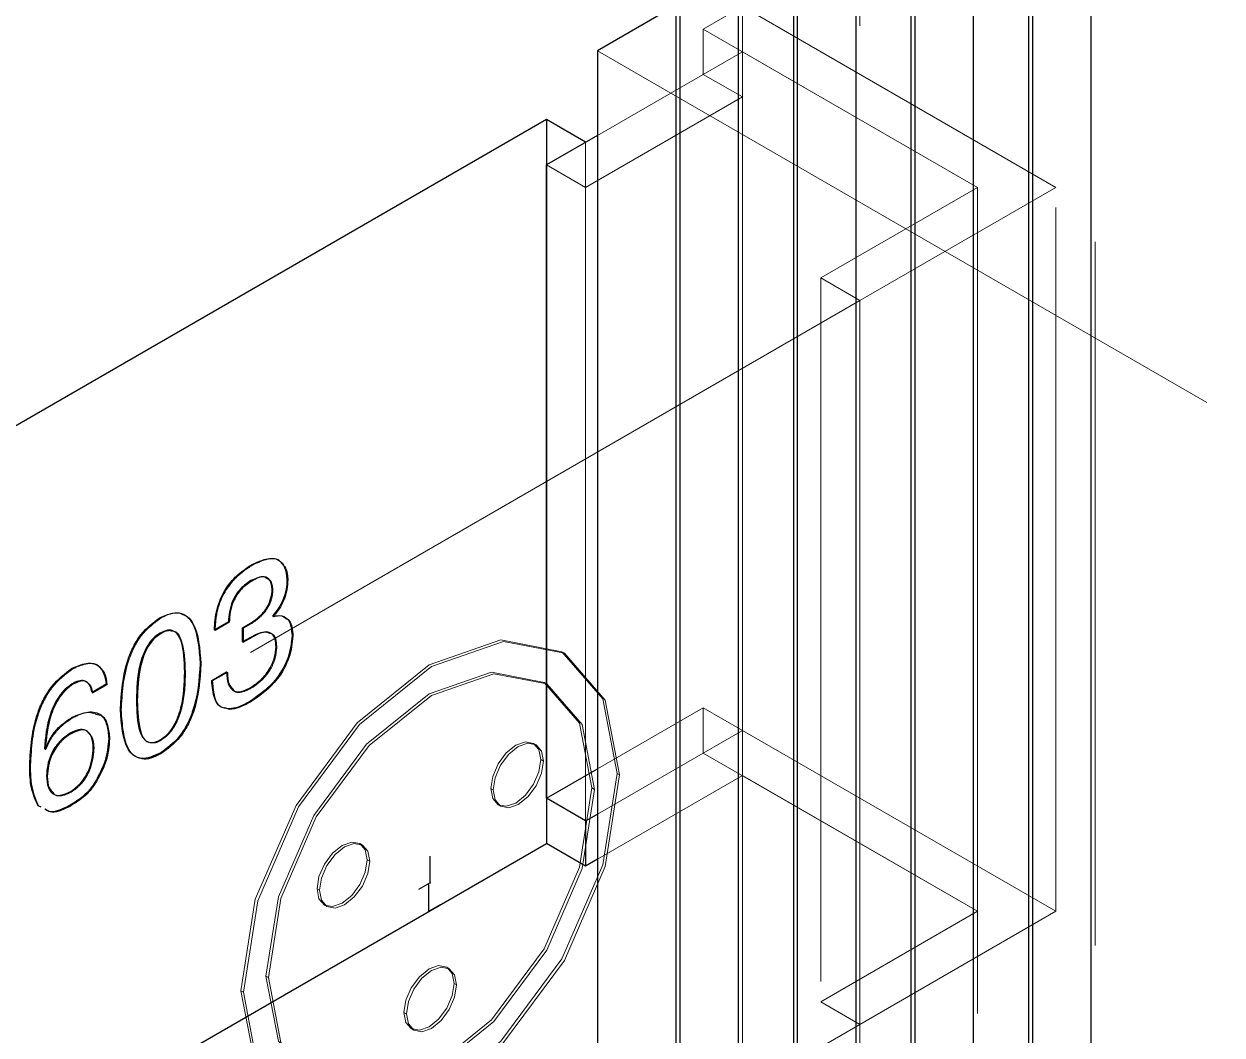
# Model space of a CAD drawing. Header units: millimetres. Extents: x 0 to 841, y 0 to 2287.
# Drawn here: x 617.243 to 619.405, y 231.239 to 233.063 of the extents above; entities that cross this region are included whole.
import ezdxf

# ---------------------------------------------------------------- set-up
doc = ezdxf.new("R2010")
doc.units = ezdxf.units.MM
doc.header["$PDSIZE"] = -1
doc.linetypes.add('HIDDEN', pattern=[1.905, 1.27, -0.635])

msp = doc.modelspace()

# ---------------------------------------------------------------- linework, layer by layer
at = {"color": 7, "linetype": 'Continuous', "lineweight": 25}
for p, q in [((619.169, 229.4991), (619.169, 233.5295)), ((619.0558, 233.4642), (619.0558, 229.4338)), ((619.0629, 233.4601), (619.0629, 229.4379)), ((618.9568, 229.3767), (618.9568, 233.407)), ((618.8437, 233.3417), (618.8437, 229.3114)), ((618.8508, 233.3376), (618.8508, 229.3154)), ((618.7447, 229.2542), (618.7447, 233.2845)), ((618.6316, 233.2192), (618.6316, 229.1889)), ((618.6386, 233.2151), (618.6386, 229.193)), ((618.5326, 229.1317), (618.5326, 233.1621)), ((618.4194, 233.0968), (618.278, 233.0151)), ((618.4194, 233.0968), (618.4194, 229.0664)), ((618.4265, 233.0927), (618.4265, 229.0705)), ((618.278, 233.0151), (618.278, 228.9848)), ((618.1859, 232.8908), (616.6303, 231.9927)), ((618.1859, 232.8908), (618.1859, 231.5843)), ((618.2567, 232.85), (618.1859, 232.8908)), ((618.278, 232.8623), (618.1859, 232.8091)), ((618.1859, 231.666), (618.1859, 232.8091)), ((617.6527, 232.0587), (617.6541, 232.0579)), ((617.7176, 232.0614), (617.719, 232.0606)), ((617.6121, 231.9844), (617.5866, 231.9697)), ((617.6136, 231.9836), (617.5881, 231.9689)), ((617.6121, 231.9844), (617.6136, 231.9836)), ((617.6921, 231.9958), (617.6921, 231.9944)), ((617.6921, 231.9958), (617.6935, 231.995)), ((617.6935, 231.995), (617.6935, 231.9936)), ((617.489, 231.9642), (617.4904, 231.9634)), ((617.5866, 231.9697), (617.5881, 231.9689)), ((617.6376, 231.9737), (617.6516, 231.9817)), ((617.6376, 231.9483), (617.6376, 231.9737)), ((617.6504, 231.9556), (617.6376, 231.9483)), ((617.6376, 231.9483), (617.6391, 231.9475)), ((617.6518, 231.9548), (617.6391, 231.9475)), ((617.6504, 231.9556), (617.6518, 231.9548)), ((617.7269, 231.9596), (617.7283, 231.9588)), ((617.5609, 231.9093), (617.5623, 231.9085)), ((617.582, 231.8787), (617.6087, 231.8941)), ((617.6087, 231.8941), (617.6101, 231.8932)), ((617.3299, 231.8724), (617.3314, 231.8716)), ((617.3914, 231.8717), (617.3659, 231.857)), ((617.3659, 231.857), (617.3673, 231.8562)), ((617.3928, 231.8709), (617.3673, 231.8562)), ((617.3914, 231.8717), (617.3928, 231.8709)), ((617.4461, 231.8431), (617.4475, 231.8422)), ((617.6516, 231.8412), (617.653, 231.8404)), ((617.6147, 231.8263), (617.6053, 231.8289)), ((617.6133, 231.8271), (617.6147, 231.8263)), ((617.3265, 231.7834), (617.3279, 231.7825)), ((617.396, 231.774), (617.3974, 231.7732)), ((617.2801, 231.7553), (617.2813, 231.7546)), ((617.2801, 231.7553), (617.2813, 231.7546)), ((617.2815, 231.7544), (617.2827, 231.7538)), ((617.489, 231.7473), (617.4904, 231.7465)), ((617.2836, 231.7064), (617.285, 231.7056)), ((618.1859, 231.666), (618.278, 231.7191)), ((617.3752, 231.7017), (617.3766, 231.7009)), ((618.2567, 231.6252), (618.1859, 231.666)), ((617.2738, 231.6496), (617.2685, 231.6522)), ((617.323, 231.6515), (617.3244, 231.6507)), ((618.2567, 231.6252), (618.278, 231.6375)), ((618.2567, 231.6252), (618.2567, 231.5435)), ((616.6303, 230.6863), (618.1859, 231.5843)), ((618.2567, 231.5435), (618.1859, 231.5843)), ((618.278, 231.5559), (618.2567, 231.5435))]:
    msp.add_line(p, q, dxfattribs=at)
at = {"color": 7, "linetype": 'HIDDEN', "lineweight": 18}
for p, q in [((619.176, 229.495), (619.176, 233.5254)), ((618.9639, 229.3726), (618.9639, 233.4029)), ((618.7518, 229.2501), (618.7518, 233.2805)), ((618.5397, 229.1277), (618.5397, 233.158)), ((618.5395, 233.0949), (618.4688, 233.0541)), ((618.5395, 231.7884), (618.5395, 233.0949)), ((619.1052, 232.7683), (618.5395, 233.0949)), ((618.4688, 233.0541), (618.4688, 232.9724)), ((618.9638, 232.7683), (618.4688, 233.0541)), ((618.278, 233.0151), (619.9665, 232.0404)), ((618.5395, 233.0133), (618.4688, 232.9724)), ((618.9638, 232.7683), (618.5395, 233.0133)), ((618.4688, 232.9724), (618.278, 232.8623)), ((618.5395, 232.9316), (618.4688, 232.9724)), ((618.5395, 232.9316), (618.2567, 232.7683)), ((618.2567, 232.85), (618.2567, 231.6252)), ((618.2567, 232.7683), (618.1859, 232.8091)), ((618.2567, 231.6252), (618.2567, 232.7683)), ((618.6809, 232.6051), (618.9638, 232.7683)), ((618.7516, 232.5642), (619.1052, 232.7683)), ((618.9638, 232.7683), (618.9638, 231.4619)), ((619.1052, 231.4619), (619.1052, 232.7683)), ((618.7516, 232.5642), (618.6809, 232.6051)), ((618.6809, 232.6051), (618.6809, 231.2986)), ((618.7516, 232.5642), (617.196, 231.6662)), ((618.7516, 232.5642), (618.7516, 231.2578)), ((617.6539, 232.0875), (617.6553, 232.0867)), ((617.691, 232.0433), (617.6924, 232.0425)), ((617.489, 231.9923), (617.4904, 231.9915)), ((617.6921, 231.9944), (617.6935, 231.9936)), ((617.6376, 231.9737), (617.6391, 231.9729)), ((617.6391, 231.9729), (617.653, 231.9809)), ((617.6391, 231.9475), (617.6391, 231.9729)), ((617.6516, 231.9817), (617.653, 231.9809)), ((617.6979, 231.9389), (617.6993, 231.9381)), ((618.2185, 231.9277), (618.2139, 231.9304)), ((617.3299, 231.9005), (617.3314, 231.8997)), ((617.5331, 231.8933), (617.5345, 231.8924)), ((617.582, 231.8787), (617.5834, 231.8779)), ((617.5834, 231.8779), (617.6101, 231.8932)), ((617.6527, 231.8659), (617.6541, 231.8651)), ((618.1865, 231.8723), (618.1819, 231.8749)), ((617.3299, 231.8121), (617.3314, 231.8113)), ((617.4171, 231.8263), (617.4186, 231.8255)), ((618.278, 231.7191), (618.4688, 231.8293)), ((618.4688, 231.8293), (618.4688, 231.7476)), ((618.5395, 231.7884), (618.4688, 231.8293)), ((617.489, 231.7714), (617.4904, 231.7706)), ((618.5395, 231.7884), (618.4688, 231.7476)), ((618.5395, 231.7884), (618.5395, 231.7068)), ((619.1052, 231.4619), (618.5395, 231.7884)), ((617.2813, 231.7546), (617.2815, 231.7544)), ((617.2813, 231.7546), (617.2827, 231.7538)), ((617.3682, 231.7566), (617.3696, 231.7558)), ((618.1672, 231.7625), (618.1627, 231.7651)), ((618.278, 231.6375), (618.4688, 231.7476)), ((618.9638, 231.4619), (618.4688, 231.7476)), ((617.2534, 231.7265), (617.2549, 231.7257)), ((618.176, 231.7358), (618.1805, 231.7332)), ((618.5395, 231.7068), (618.278, 231.5559)), ((618.3134, 231.7106), (618.3179, 231.708)), ((618.9638, 231.4619), (618.5395, 231.7068)), ((618.0855, 231.6835), (618.09, 231.6809)), ((618.2681, 231.6845), (618.2726, 231.6819)), ((617.3276, 231.6783), (617.329, 231.6775)), ((617.2685, 231.6522), (617.2699, 231.6514)), ((618.0987, 231.6542), (618.1032, 231.6516)), ((617.8537, 231.5815), (617.8492, 231.5841)), ((617.8624, 231.5548), (617.867, 231.5522)), ((617.7719, 231.5025), (617.7765, 231.4999)), ((617.7852, 231.4732), (617.7897, 231.4706)), ((618.6809, 231.2986), (618.9638, 231.4619)), ((618.7516, 231.2578), (619.1052, 231.4619)), ((618.0105, 231.3584), (618.0059, 231.361)), ((617.6798, 231.3448), (617.6843, 231.3422)), ((617.6345, 231.3187), (617.6391, 231.3161)), ((618.0192, 231.3317), (618.0237, 231.3291)), ((618.7516, 231.2578), (618.6809, 231.2986)), ((617.9287, 231.2795), (617.9332, 231.2769)), ((617.942, 231.2502), (617.9465, 231.2476)), ((618.278, 230.9844), (618.7516, 231.2578))]:
    msp.add_line(p, q, dxfattribs=at)
at = {"color": 7, "linetype": 'Continuous'}
for p, q in [((617.9762, 231.5133), (617.9762, 231.5617)), ((617.9762, 231.5133), (617.9553, 231.5013)), ((617.9738, 231.462), (617.9738, 231.5103)), ((617.9738, 231.462), (617.9738, 231.5103)), ((617.9738, 231.462), (617.9947, 231.4741)), ((617.9738, 231.462), (617.9947, 231.4741))]:
    msp.add_line(p, q, dxfattribs=at)
at = {"color": 7, "linetype": 'HIDDEN', "lineweight": 18, "flags": 128}
for points in [[(617.6345, 231.3187), (617.6604, 231.4836), (617.734, 231.6532), (617.8441, 231.8018), (617.974, 231.9066), (618.1038, 231.9517), (618.214, 231.9303), (618.2875, 231.8457), (618.3134, 231.7106)], [(617.6391, 231.3161), (617.6649, 231.481), (617.7385, 231.6506), (617.8486, 231.7992), (617.9785, 231.904), (618.1084, 231.9491), (618.2185, 231.9277), (618.2921, 231.843), (618.3179, 231.708)], [(617.6798, 231.3448), (617.7022, 231.4878), (617.766, 231.6348), (617.8614, 231.7635), (617.974, 231.8543), (618.0865, 231.8935), (618.182, 231.8749), (618.2457, 231.8015), (618.2681, 231.6845)], [(617.6843, 231.3422), (617.7067, 231.4851), (617.7705, 231.6322), (617.8659, 231.7609), (617.9785, 231.8517), (618.091, 231.8908), (618.1865, 231.8723), (618.2502, 231.7989), (618.2726, 231.6819)], [(618.0855, 231.6835), (618.0889, 231.7055), (618.0987, 231.7281), (618.1134, 231.748), (618.1307, 231.7619), (618.148, 231.7679), (618.1627, 231.7651), (618.1725, 231.7538), (618.176, 231.7358)], [(618.09, 231.6809), (618.0934, 231.7029), (618.1032, 231.7255), (618.1179, 231.7453), (618.1352, 231.7593), (618.1526, 231.7653), (618.1672, 231.7625), (618.1771, 231.7512), (618.1805, 231.7332)], [(618.176, 231.7358), (618.1725, 231.7138), (618.1627, 231.6912), (618.148, 231.6714), (618.1307, 231.6574), (618.1134, 231.6514), (618.0987, 231.6542), (618.0889, 231.6655), (618.0855, 231.6835)], [(618.1805, 231.7332), (618.1771, 231.7112), (618.1672, 231.6886), (618.1526, 231.6688), (618.1352, 231.6548), (618.1179, 231.6488), (618.1032, 231.6516), (618.0934, 231.6629), (618.09, 231.6809)], [(618.3134, 231.7106), (618.2875, 231.5457), (618.214, 231.3761), (618.1038, 231.2275), (617.974, 231.1227), (617.8441, 231.0776), (617.734, 231.099), (617.6604, 231.1836), (617.6345, 231.3187)], [(618.3179, 231.708), (618.2921, 231.5431), (618.2185, 231.3734), (618.1084, 231.2249), (617.9785, 231.1201), (617.8486, 231.075), (617.7385, 231.0963), (617.6649, 231.181), (617.6391, 231.3161)], [(618.2681, 231.6845), (618.2457, 231.5415), (618.182, 231.3945), (618.0865, 231.2658), (617.974, 231.175), (617.8614, 231.1358), (617.766, 231.1544), (617.7022, 231.2278), (617.6798, 231.3448)], [(618.2726, 231.6819), (618.2502, 231.5389), (618.1865, 231.3919), (618.091, 231.2632), (617.9785, 231.1724), (617.8659, 231.1332), (617.7705, 231.1518), (617.7067, 231.2252), (617.6843, 231.3422)], [(617.7719, 231.5025), (617.7754, 231.5245), (617.7852, 231.5471), (617.7999, 231.567), (617.8172, 231.5809), (617.8345, 231.5869), (617.8492, 231.5841), (617.859, 231.5728), (617.8624, 231.5548)], [(617.7765, 231.4999), (617.7799, 231.5219), (617.7897, 231.5445), (617.8044, 231.5643), (617.8217, 231.5783), (617.839, 231.5843), (617.8537, 231.5815), (617.8635, 231.5702), (617.867, 231.5522)], [(617.8624, 231.5548), (617.859, 231.5328), (617.8492, 231.5102), (617.8345, 231.4904), (617.8172, 231.4764), (617.7999, 231.4704), (617.7852, 231.4732), (617.7754, 231.4845), (617.7719, 231.5025)], [(617.867, 231.5522), (617.8635, 231.5302), (617.8537, 231.5076), (617.839, 231.4878), (617.8217, 231.4738), (617.8044, 231.4678), (617.7897, 231.4706), (617.7799, 231.4819), (617.7765, 231.4999)], [(617.9287, 231.2795), (617.9321, 231.3015), (617.942, 231.3241), (617.9566, 231.3439), (617.974, 231.3579), (617.9913, 231.3639), (618.006, 231.361), (618.0158, 231.3498), (618.0192, 231.3317)], [(617.9332, 231.2769), (617.9367, 231.2989), (617.9465, 231.3215), (617.9612, 231.3413), (617.9785, 231.3553), (617.9958, 231.3613), (618.0105, 231.3584), (618.0203, 231.3471), (618.0237, 231.3291)], [(618.0192, 231.3317), (618.0158, 231.3098), (618.006, 231.2871), (617.9913, 231.2673), (617.974, 231.2534), (617.9566, 231.2473), (617.942, 231.2502), (617.9321, 231.2615), (617.9287, 231.2795)], [(618.0237, 231.3291), (618.0203, 231.3071), (618.0105, 231.2845), (617.9958, 231.2647), (617.9785, 231.2507), (617.9612, 231.2447), (617.9465, 231.2476), (617.9367, 231.2589), (617.9332, 231.2769)]]:
    msp.add_lwpolyline(points, dxfattribs=at)
at = {"color": 7, "linetype": 'Continuous', "lineweight": 25}
for points, knots in [([(617.6539, 232.0875), (617.6626, 232.0916), (617.6801, 232.0999), (617.7025, 232.0991), (617.715, 232.0836), (617.7167, 232.0688), (617.7176, 232.0614)], [0, 0, 0, 0, 0.280832, 0.559816, 0.77948, 1, 1, 1, 1]), ([(617.5866, 231.9697), (617.5874, 231.9819), (617.5888, 232.0063), (617.6054, 232.0447), (617.6299, 232.0718), (617.6459, 232.0822), (617.6539, 232.0875)], [0, 0, 0, 0, 0.280713, 0.558959, 0.779032, 1, 1, 1, 1]), ([(617.7076, 232.0904), (617.7103, 232.0878), (617.7172, 232.0811), (617.7184, 232.0683), (617.719, 232.0606)], [0, 0, 0, 0, 0.397455, 1, 1, 1, 1]), ([(617.6527, 232.0587), (617.6463, 232.0545), (617.6334, 232.0461), (617.619, 232.0236), (617.6132, 232.0023), (617.6125, 231.9904), (617.6121, 231.9844)], [0, 0, 0, 0, 0.280338, 0.55806, 0.778671, 1, 1, 1, 1]), ([(617.6541, 232.0579), (617.6477, 232.0537), (617.6349, 232.0453), (617.6204, 232.0228), (617.6146, 232.0015), (617.6139, 231.9896), (617.6136, 231.9836)], [0, 0, 0, 0, 0.280338, 0.55806, 0.778671, 1, 1, 1, 1]), ([(617.691, 232.0433), (617.6902, 232.0489), (617.6886, 232.0601), (617.6748, 232.0688), (617.6611, 232.0625), (617.6527, 232.0587)], [0, 0, 0, 0, 0.281079, 0.560309, 1, 1, 1, 1]), ([(617.6797, 232.0635), (617.6791, 232.064), (617.673, 232.0683), (617.6631, 232.0628), (617.6541, 232.0579)], [0, 0, 0, 0, 0.097161, 1, 1, 1, 1]), ([(617.7176, 232.0614), (617.7174, 232.0554), (617.7169, 232.0434), (617.7114, 232.0249), (617.7027, 232.0084), (617.6956, 232), (617.6921, 231.9958)], [0, 0, 0, 0, 0.280228, 0.559846, 0.779841, 1, 1, 1, 1]), ([(617.719, 232.0606), (617.7188, 232.0546), (617.7183, 232.0426), (617.7128, 232.0241), (617.7041, 232.0076), (617.6971, 231.9992), (617.6935, 231.995)], [0, 0, 0, 0, 0.280228, 0.559846, 0.779841, 1, 1, 1, 1]), ([(617.6516, 231.9817), (617.657, 231.9854), (617.6679, 231.9926), (617.682, 232.009), (617.6897, 232.0277), (617.6906, 232.0381), (617.691, 232.0433)], [0, 0, 0, 0, 0.280943, 0.559927, 0.779511, 1, 1, 1, 1]), ([(617.4171, 231.8263), (617.4188, 231.8558), (617.4208, 231.8927), (617.44, 231.9397), (617.4583, 231.9697), (617.4767, 231.9833), (617.489, 231.9923)], [0, 0, 0, 0, 0.500012, 0.625693, 0.751201, 1, 1, 1, 1]), ([(617.489, 231.9923), (617.5012, 231.9971), (617.5195, 232.0043), (617.5374, 231.9952), (617.5567, 231.9708), (617.559, 231.9366), (617.5609, 231.9093)], [0, 0, 0, 0, 0.248785, 0.374282, 0.499955, 1, 1, 1, 1]), ([(617.5267, 231.9988), (617.5307, 231.9973), (617.5395, 231.9942), (617.5579, 231.9693), (617.5603, 231.9355), (617.5623, 231.9085)], [0, 0, 0, 0, 0.14625, 0.317722, 1, 1, 1, 1]), ([(617.6921, 231.9944), (617.6977, 231.9953), (617.7089, 231.9969), (617.7243, 231.9871), (617.7259, 231.9701), (617.7269, 231.9596)], [0, 0, 0, 0, 0.281257, 0.561403, 1, 1, 1, 1]), ([(617.7119, 231.9928), (617.7156, 231.9911), (617.7263, 231.9861), (617.7275, 231.9696), (617.7283, 231.9588)], [0, 0, 0, 0, 0.342796, 1, 1, 1, 1]), ([(617.489, 231.9642), (617.4846, 231.9612), (617.4759, 231.9553), (617.4609, 231.935), (617.4472, 231.8942), (617.4466, 231.8635), (617.4461, 231.8431)], [0, 0, 0, 0, 0.125131, 0.250047, 0.49906, 1, 1, 1, 1]), ([(617.4904, 231.9634), (617.486, 231.9604), (617.4773, 231.9545), (617.4623, 231.9342), (617.4487, 231.8934), (617.448, 231.8627), (617.4475, 231.8422)], [0, 0, 0, 0, 0.125131, 0.250047, 0.49906, 1, 1, 1, 1]), ([(617.5331, 231.8933), (617.5326, 231.9134), (617.5319, 231.9435), (617.5175, 231.9681), (617.5022, 231.9706), (617.4934, 231.9663), (617.489, 231.9642)], [0, 0, 0, 0, 0.5009062, 0.7498189, 0.8747814, 1, 1, 1, 1]), ([(617.5099, 231.9676), (617.5078, 231.9681), (617.5021, 231.9695), (617.4949, 231.9657), (617.4904, 231.9634)], [0, 0, 0, 0, 0.369257, 1, 1, 1, 1]), ([(617.6979, 231.9389), (617.6977, 231.9438), (617.6972, 231.9535), (617.6912, 231.9639), (617.6757, 231.9686), (617.6608, 231.961), (617.6504, 231.9556)], [0, 0, 0, 0, 0.18739, 0.3740717, 0.5608801, 1, 1, 1, 1]), ([(617.6856, 231.964), (617.6843, 231.9645), (617.6752, 231.9682), (617.6626, 231.961), (617.6518, 231.9548)], [0, 0, 0, 0, 0.140173, 1, 1, 1, 1]), ([(617.7269, 231.9596), (617.7255, 231.9468), (617.7228, 231.9211), (617.6955, 231.8717), (617.6682, 231.8528), (617.6516, 231.8412)], [0, 0, 0, 0, 0.28105, 0.560203, 1, 1, 1, 1]), ([(617.7283, 231.9588), (617.7269, 231.946), (617.7242, 231.9203), (617.6969, 231.8709), (617.6697, 231.852), (617.653, 231.8404)], [0, 0, 0, 0, 0.28105, 0.560203, 1, 1, 1, 1]), ([(617.6527, 231.8659), (617.659, 231.8704), (617.6717, 231.8792), (617.6875, 231.899), (617.6962, 231.9207), (617.6973, 231.9328), (617.6979, 231.9389)], [0, 0, 0, 0, 0.280836, 0.559683, 0.779441, 1, 1, 1, 1]), ([(617.2534, 231.7265), (617.2552, 231.7575), (617.2574, 231.7963), (617.2783, 231.8455), (617.2978, 231.8765), (617.3171, 231.8909), (617.3299, 231.9005)], [0, 0, 0, 0, 0.499644, 0.625328, 0.750848, 1, 1, 1, 1]), ([(617.3299, 231.9005), (617.3385, 231.9042), (617.3555, 231.9118), (617.3765, 231.9085), (617.388, 231.8928), (617.3903, 231.8787), (617.3914, 231.8717)], [0, 0, 0, 0, 0.280542, 0.559408, 0.779403, 1, 1, 1, 1]), ([(617.3803, 231.9014), (617.3833, 231.8983), (617.3902, 231.8909), (617.3918, 231.8781), (617.3928, 231.8709)], [0, 0, 0, 0, 0.432191, 1, 1, 1, 1]), ([(617.5609, 231.9093), (617.5592, 231.8803), (617.5571, 231.8441), (617.5375, 231.7981), (617.5191, 231.7692), (617.501, 231.7561), (617.489, 231.7473)], [0, 0, 0, 0, 0.499687, 0.625352, 0.750869, 1, 1, 1, 1]), ([(617.5623, 231.9085), (617.5606, 231.8795), (617.5585, 231.8433), (617.5389, 231.7973), (617.5205, 231.7684), (617.5024, 231.7553), (617.4904, 231.7465)], [0, 0, 0, 0, 0.499687, 0.625352, 0.750869, 1, 1, 1, 1]), ([(617.3659, 231.857), (617.3647, 231.8618), (617.3624, 231.8715), (617.3533, 231.879), (617.3415, 231.8783), (617.3338, 231.8744), (617.3299, 231.8724)], [0, 0, 0, 0, 0.280442, 0.559411, 0.779526, 1, 1, 1, 1]), ([(617.3539, 231.8766), (617.3537, 231.8768), (617.3511, 231.879), (617.3427, 231.8771), (617.3351, 231.8734), (617.3314, 231.8716)], [0, 0, 0, 0, 0.038702, 0.51896, 1, 1, 1, 1]), ([(617.489, 231.7714), (617.4934, 231.7745), (617.5022, 231.7807), (617.5173, 231.8007), (617.5318, 231.8418), (617.5326, 231.8726), (617.5331, 231.8933)], [0, 0, 0, 0, 0.125208, 0.250259, 0.499246, 1, 1, 1, 1]), ([(617.6133, 231.8271), (617.6075, 231.8279), (617.596, 231.8294), (617.5843, 231.848), (617.5829, 231.867), (617.582, 231.8787)], [0, 0, 0, 0, 0.279474, 0.559495, 1, 1, 1, 1]), ([(617.6087, 231.8941), (617.6092, 231.8865), (617.6102, 231.8714), (617.6205, 231.8576), (617.6367, 231.8577), (617.6474, 231.8632), (617.6527, 231.8659)], [0, 0, 0, 0, 0.280929, 0.559406, 0.779167, 1, 1, 1, 1]), ([(617.6101, 231.8932), (617.6103, 231.8853), (617.6107, 231.8724), (617.6175, 231.8659), (617.6201, 231.8635)], [0, 0, 0, 0, 0.616331, 1, 1, 1, 1]), ([(617.3299, 231.8724), (617.3258, 231.8694), (617.3174, 231.8634), (617.3022, 231.8456), (617.2843, 231.8065), (617.2818, 231.7758), (617.2801, 231.7553)], [0, 0, 0, 0, 0.125456, 0.250769, 0.499842, 1, 1, 1, 1]), ([(617.3314, 231.8716), (617.3272, 231.8686), (617.3188, 231.8626), (617.3036, 231.8447), (617.2857, 231.8057), (617.2832, 231.775), (617.2815, 231.7544)], [0, 0, 0, 0, 0.125456, 0.250769, 0.499842, 1, 1, 1, 1]), ([(617.4461, 231.8431), (617.4466, 231.8231), (617.4472, 231.7932), (617.4609, 231.7682), (617.4759, 231.7651), (617.4846, 231.7693), (617.489, 231.7714)], [0, 0, 0, 0, 0.500896, 0.749906, 0.874864, 1, 1, 1, 1]), ([(617.4475, 231.8422), (617.4482, 231.8228), (617.4491, 231.7936), (617.4607, 231.7678), (617.47, 231.7669), (617.4718, 231.7667)], [0, 0, 0, 0, 0.619272, 0.927129, 1, 1, 1, 1]), ([(617.6516, 231.8412), (617.6442, 231.8371), (617.631, 231.8298), (617.6187, 231.8279), (617.6133, 231.8271)], [0, 0, 0, 0, 0.560492, 1, 1, 1, 1]), ([(617.653, 231.8404), (617.6456, 231.8363), (617.6324, 231.829), (617.6201, 231.8271), (617.6147, 231.8263)], [0, 0, 0, 0, 0.560492, 1, 1, 1, 1]), ([(617.2813, 231.7546), (617.2843, 231.7616), (617.2903, 231.7755), (617.3075, 231.7972), (617.3214, 231.8065), (617.3299, 231.8121)], [0, 0, 0, 0, 0.280289, 0.560345, 1, 1, 1, 1]), ([(617.3299, 231.8121), (617.3397, 231.8163), (617.3591, 231.8246), (617.3825, 231.8194), (617.3939, 231.7993), (617.3953, 231.7824), (617.396, 231.774)], [0, 0, 0, 0, 0.280617, 0.559274, 0.779238, 1, 1, 1, 1]), ([(617.3731, 231.8175), (617.3768, 231.817), (617.3871, 231.8157), (617.3951, 231.798), (617.3967, 231.7815), (617.3974, 231.7732)], [0, 0, 0, 0, 0.218073, 0.608328, 1, 1, 1, 1]), ([(617.489, 231.7473), (617.477, 231.7422), (617.4589, 231.7345), (617.4406, 231.7422), (617.4209, 231.7655), (617.4188, 231.7993), (617.4171, 231.8263)], [0, 0, 0, 0, 0.249123, 0.374635, 0.500323, 1, 1, 1, 1]), ([(617.3682, 231.7566), (617.3675, 231.7635), (617.3662, 231.7774), (617.3564, 231.79), (617.3415, 231.7906), (617.3315, 231.7858), (617.3265, 231.7834)], [0, 0, 0, 0, 0.280784, 0.559454, 0.779294, 1, 1, 1, 1]), ([(617.3596, 231.7832), (617.3584, 231.7849), (617.3548, 231.7903), (617.3427, 231.7894), (617.3328, 231.7848), (617.3279, 231.7825)], [0, 0, 0, 0, 0.187759, 0.593081, 1, 1, 1, 1]), ([(617.3265, 231.7834), (617.3199, 231.7788), (617.3067, 231.7698), (617.2917, 231.7471), (617.2851, 231.725), (617.2841, 231.7126), (617.2836, 231.7064)], [0, 0, 0, 0, 0.2802975, 0.558545, 0.7789634, 1, 1, 1, 1]), ([(617.3279, 231.7825), (617.3213, 231.778), (617.3082, 231.769), (617.2931, 231.7462), (617.2865, 231.7242), (617.2855, 231.7118), (617.285, 231.7056)], [0, 0, 0, 0, 0.2802975, 0.558545, 0.7789634, 1, 1, 1, 1]), ([(617.396, 231.774), (617.3949, 231.7607), (617.3929, 231.7371), (617.3806, 231.7125), (617.3752, 231.7017)], [0, 0, 0, 0, 0.55918, 1, 1, 1, 1]), ([(617.3974, 231.7732), (617.3963, 231.7599), (617.3943, 231.7362), (617.382, 231.7117), (617.3766, 231.7009)], [0, 0, 0, 0, 0.55918, 1, 1, 1, 1]), ([(617.3276, 231.6783), (617.3342, 231.6831), (617.3472, 231.6928), (617.365, 231.7232), (617.367, 231.7439), (617.3682, 231.7566)], [0, 0, 0, 0, 0.280776, 0.559966, 1, 1, 1, 1]), ([(617.4904, 231.7465), (617.478, 231.7405), (617.4639, 231.7336), (617.4538, 231.738), (617.4526, 231.7385)], [0, 0, 0, 0, 0.881223, 1, 1, 1, 1]), ([(617.2685, 231.6522), (617.2633, 231.6641), (617.2539, 231.6854), (617.2536, 231.7139), (617.2534, 231.7265)], [0, 0, 0, 0, 0.5587826, 1, 1, 1, 1]), ([(617.2836, 231.7064), (617.2843, 231.699), (617.2856, 231.6844), (617.296, 231.6711), (617.3118, 231.6707), (617.3223, 231.6757), (617.3276, 231.6783)], [0, 0, 0, 0, 0.280779, 0.559503, 0.779325, 1, 1, 1, 1]), ([(617.285, 231.7056), (617.2854, 231.6978), (617.2861, 231.6854), (617.2928, 231.6792), (617.2953, 231.6769)], [0, 0, 0, 0, 0.6224838, 1, 1, 1, 1]), ([(617.3752, 231.7017), (617.3713, 231.6952), (617.3635, 231.6822), (617.345, 231.6646), (617.3313, 231.6565), (617.323, 231.6515)], [0, 0, 0, 0, 0.2793877, 0.5595441, 1, 1, 1, 1]), ([(617.3766, 231.7009), (617.3727, 231.6944), (617.3649, 231.6814), (617.3464, 231.6638), (617.3328, 231.6557), (617.3244, 231.6507)], [0, 0, 0, 0, 0.2793877, 0.5595441, 1, 1, 1, 1]), ([(617.323, 231.6515), (617.3106, 231.6456), (617.2942, 231.6377), (617.2833, 231.6445), (617.2806, 231.6462)], [0, 0, 0, 0, 0.758956, 1, 1, 1, 1]), ([(617.3244, 231.6507), (617.312, 231.6448), (617.2956, 231.6369), (617.2847, 231.6437), (617.2821, 231.6454)], [0, 0, 0, 0, 0.758956, 1, 1, 1, 1])]:
    msp.add_open_spline(points, degree=3, knots=knots, dxfattribs=at)
at = {"color": 7, "linetype": 'HIDDEN', "lineweight": 18}
for points, knots in [([(617.6553, 232.0867), (617.6639, 232.0906), (617.6811, 232.0986), (617.7008, 232.1), (617.7064, 232.0921), (617.7076, 232.0904)], [0, 0, 0, 0, 0.442939, 0.882964, 1, 1, 1, 1]), ([(617.5881, 231.9689), (617.5888, 231.9811), (617.5902, 232.0055), (617.6069, 232.0439), (617.6313, 232.0709), (617.6473, 232.0814), (617.6553, 232.0867)], [0, 0, 0, 0, 0.280713, 0.558959, 0.779032, 1, 1, 1, 1]), ([(617.6924, 232.0425), (617.6917, 232.0483), (617.6904, 232.0589), (617.683, 232.0621), (617.6797, 232.0635)], [0, 0, 0, 0, 0.547921, 1, 1, 1, 1]), ([(617.653, 231.9809), (617.6584, 231.9845), (617.6693, 231.9918), (617.6834, 232.0082), (617.6911, 232.0269), (617.692, 232.0373), (617.6924, 232.0425)], [0, 0, 0, 0, 0.280943, 0.559927, 0.779511, 1, 1, 1, 1]), ([(617.4186, 231.8255), (617.4202, 231.855), (617.4222, 231.8919), (617.4415, 231.9389), (617.4597, 231.9688), (617.4782, 231.9824), (617.4904, 231.9915)], [0, 0, 0, 0, 0.500012, 0.625693, 0.751201, 1, 1, 1, 1]), ([(617.4904, 231.9915), (617.5031, 231.9974), (617.5166, 232.0037), (617.5261, 231.9991), (617.5267, 231.9988)], [0, 0, 0, 0, 0.931451, 1, 1, 1, 1]), ([(617.6935, 231.9936), (617.6995, 231.9951), (617.7065, 231.9968), (617.7112, 231.9933), (617.7119, 231.9928)], [0, 0, 0, 0, 0.8455496, 1, 1, 1, 1]), ([(617.5345, 231.8924), (617.5338, 231.9121), (617.5328, 231.9414), (617.5207, 231.9668), (617.5115, 231.9675), (617.5099, 231.9676)], [0, 0, 0, 0, 0.624981, 0.935549, 1, 1, 1, 1]), ([(617.6993, 231.9381), (617.6991, 231.9429), (617.6985, 231.9525), (617.6936, 231.9623), (617.6878, 231.9635), (617.6856, 231.964)], [0, 0, 0, 0, 0.382982, 0.764515, 1, 1, 1, 1]), ([(617.6541, 231.8651), (617.6605, 231.8695), (617.6731, 231.8783), (617.6889, 231.8982), (617.6976, 231.9199), (617.6987, 231.932), (617.6993, 231.9381)], [0, 0, 0, 0, 0.280836, 0.559683, 0.779441, 1, 1, 1, 1]), ([(617.2549, 231.7257), (617.2566, 231.7567), (617.2588, 231.7955), (617.2797, 231.8447), (617.2992, 231.8757), (617.3185, 231.8901), (617.3314, 231.8997)], [0, 0, 0, 0, 0.499644, 0.625328, 0.750848, 1, 1, 1, 1]), ([(617.3314, 231.8997), (617.3398, 231.9032), (617.3565, 231.9104), (617.3745, 231.9098), (617.3795, 231.9026), (617.3803, 231.9014)], [0, 0, 0, 0, 0.45878, 0.91482, 1, 1, 1, 1]), ([(617.3673, 231.8562), (617.3662, 231.8612), (617.3641, 231.8709), (617.3572, 231.8748), (617.3539, 231.8766)], [0, 0, 0, 0, 0.517733, 1, 1, 1, 1]), ([(617.4904, 231.7706), (617.4948, 231.7737), (617.5036, 231.7799), (617.5187, 231.7999), (617.5333, 231.841), (617.534, 231.8718), (617.5345, 231.8924)], [0, 0, 0, 0, 0.125208, 0.250259, 0.499246, 1, 1, 1, 1]), ([(617.6053, 231.8289), (617.603, 231.8294), (617.5951, 231.8308), (617.586, 231.8476), (617.5844, 231.8664), (617.5834, 231.8779)], [0, 0, 0, 0, 0.138561, 0.473346, 1, 1, 1, 1]), ([(617.6201, 231.8635), (617.6213, 231.8616), (617.625, 231.8557), (617.6383, 231.8572), (617.6489, 231.8625), (617.6541, 231.8651)], [0, 0, 0, 0, 0.19037, 0.5942, 1, 1, 1, 1]), ([(617.2827, 231.7538), (617.2857, 231.7607), (617.2917, 231.7747), (617.3089, 231.7963), (617.3228, 231.8056), (617.3314, 231.8113)], [0, 0, 0, 0, 0.280289, 0.560345, 1, 1, 1, 1]), ([(617.3314, 231.8113), (617.3414, 231.8161), (617.357, 231.8236), (617.3689, 231.8191), (617.3731, 231.8175)], [0, 0, 0, 0, 0.643088, 1, 1, 1, 1]), ([(617.4526, 231.7385), (617.4492, 231.7395), (617.4409, 231.7419), (617.4226, 231.7654), (617.4204, 231.7988), (617.4186, 231.8255)], [0, 0, 0, 0, 0.128167, 0.303391, 1, 1, 1, 1]), ([(617.3696, 231.7558), (617.3692, 231.7631), (617.3685, 231.775), (617.3621, 231.7809), (617.3596, 231.7832)], [0, 0, 0, 0, 0.613579, 1, 1, 1, 1]), ([(617.4718, 231.7667), (617.4737, 231.7662), (617.4791, 231.7647), (617.4859, 231.7683), (617.4904, 231.7706)], [0, 0, 0, 0, 0.345359, 1, 1, 1, 1]), ([(617.329, 231.6775), (617.3356, 231.6823), (617.3486, 231.692), (617.3664, 231.7223), (617.3684, 231.7431), (617.3696, 231.7558)], [0, 0, 0, 0, 0.280776, 0.559966, 1, 1, 1, 1]), ([(617.2699, 231.6514), (617.2647, 231.6633), (617.2554, 231.6846), (617.255, 231.7131), (617.2549, 231.7257)], [0, 0, 0, 0, 0.5587826, 1, 1, 1, 1]), ([(617.2953, 231.6769), (617.2966, 231.675), (617.3004, 231.6692), (617.3134, 231.6702), (617.3238, 231.675), (617.329, 231.6775)], [0, 0, 0, 0, 0.1975464, 0.5979954, 1, 1, 1, 1])]:
    msp.add_open_spline(points, degree=3, knots=knots, dxfattribs=at)
at = {"color": 7, "linetype": 'Continuous'}
for p in [(617.9762, 231.5133), (617.9738, 231.462), (617.9738, 231.462)]:
    msp.add_point(p, dxfattribs=at)

doc.saveas('drawing.dxf')
